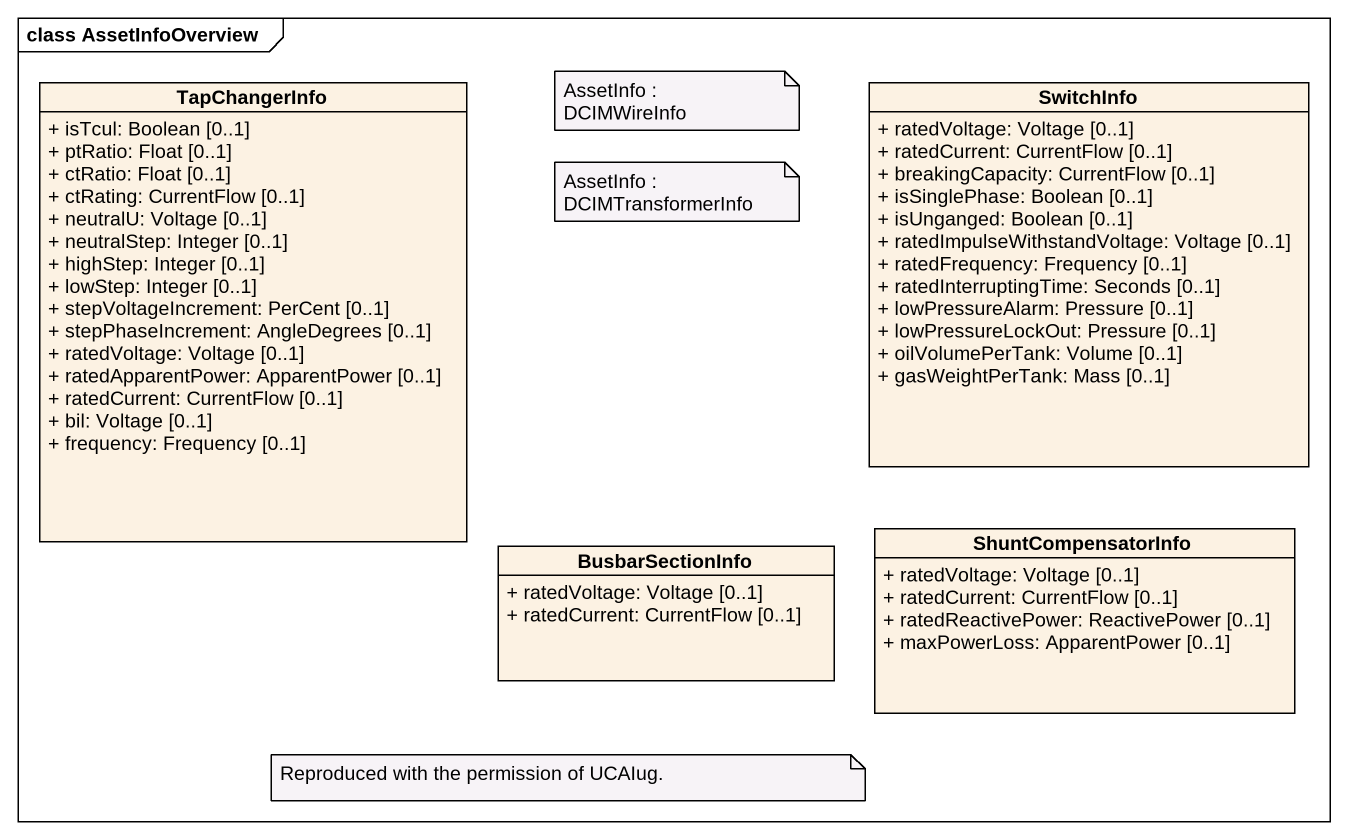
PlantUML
@startuml
mainframe class AssetInfoOverview
hide circle
hide empty members
skinparam classAttributeIconSize 0
class TapChangerInfo {
  + isTcul: Boolean [0..1]
  + ptRatio: Float [0..1]
  + ctRatio: Float [0..1]
  + ctRating: CurrentFlow [0..1]
  + neutralU: Voltage [0..1]
  + neutralStep: Integer [0..1]
  + highStep: Integer [0..1]
  + lowStep: Integer [0..1]
  + stepVoltageIncrement: PerCent [0..1]
  + stepPhaseIncrement: AngleDegrees [0..1]
  + ratedVoltage: Voltage [0..1]
  + ratedApparentPower: ApparentPower [0..1]
  + ratedCurrent: CurrentFlow [0..1]
  + bil: Voltage [0..1]
  + frequency: Frequency [0..1]
}
class SwitchInfo {
  + ratedVoltage: Voltage [0..1]
  + ratedCurrent: CurrentFlow [0..1]
  + breakingCapacity: CurrentFlow [0..1]
  + isSinglePhase: Boolean [0..1]
  + isUnganged: Boolean [0..1]
  + ratedImpulseWithstandVoltage: Voltage [0..1]
  + ratedFrequency: Frequency [0..1]
  + ratedInterruptingTime: Seconds [0..1]
  + lowPressureAlarm: Pressure [0..1]
  + lowPressureLockOut: Pressure [0..1]
  + oilVolumePerTank: Volume [0..1]
  + gasWeightPerTank: Mass [0..1]
}
class BusbarSectionInfo {
  + ratedVoltage: Voltage [0..1]
  + ratedCurrent: CurrentFlow [0..1]
}
class ShuntCompensatorInfo {
  + ratedVoltage: Voltage [0..1]
  + ratedCurrent: CurrentFlow [0..1]
  + ratedReactivePower: ReactivePower [0..1]
  + maxPowerLoss: ApparentPower [0..1]
}
note as N1
  AssetInfo : DCIMWireInfo
end note
note as N2
  AssetInfo : DCIMTransformerInfo
end note
note as N3
  Reproduced with the permission of UCAIug.
end note
@enduml
